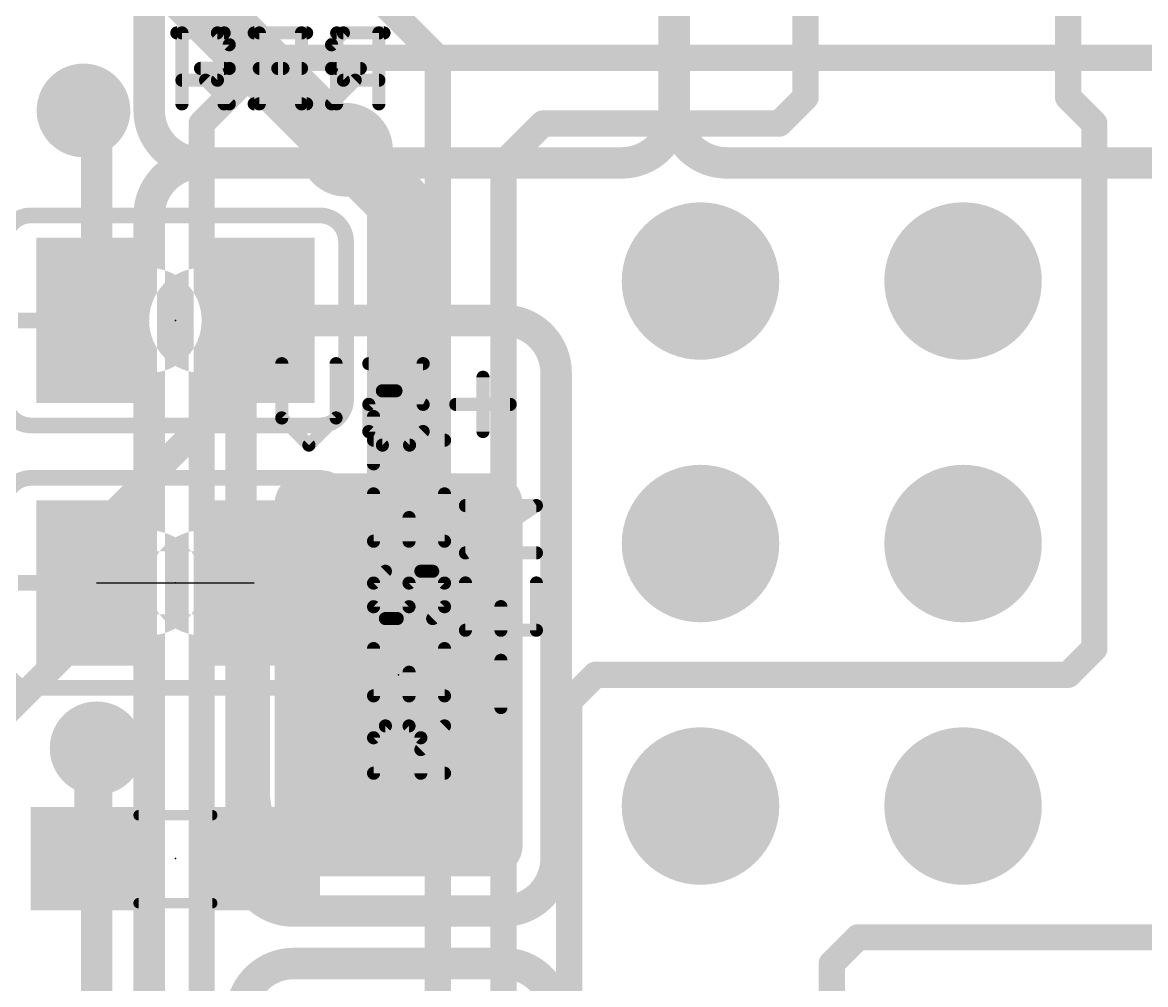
# Model space of a CAD drawing. Extents: x -0.08 to 2.71, y -0.01 to 2.11.
# Drawn here: x 0.8417 to 1.2695, y 1.532 to 1.8985 of the extents above; entities that cross this region are included whole.
import ezdxf

# ---------------------------------------------------------------- set-up
doc = ezdxf.new("R2010")
doc.units = 0
for name, color, linetype in [('1', 14, 'CONTINUOUS'), ('16', 174, 'CONTINUOUS'), ('18', 94, 'CONTINUOUS'), ('19', 54, 'CONTINUOUS'), ('21', 251, 'CONTINUOUS'), ('22', 2, 'CONTINUOUS'), ('23', 178, 'CONTINUOUS'), ('24', 178, 'CONTINUOUS'), ('51', 54, 'CONTINUOUS')]:
    doc.layers.add(name, color=color, linetype=linetype)

# ---------------------------------------------------------------- blocks, each defined once
blk = doc.blocks.new('RECT')
blk.add_solid([(-0.5, -0.5), (0.5, -0.5), (-0.5, 0.5), (0.5, 0.5)])
blk = doc.blocks.new('RECT624000X384000R25')
at = {"const_width": 0.011811}
blk.add_lwpolyline([(0.070866, -0.035433), (0.070866, 0.035433, 0.414214), (0.064961, 0.041339), (-0.064961, 0.041339, 0.414214), (-0.070866, 0.035433), (-0.070866, -0.035433, 0.414214), (-0.064961, -0.041339), (0.064961, -0.041339, 0.414214)], format="xyb", close=True, dxfattribs=at)
blk.add_solid([(-0.065961, -0.036433), (0.065961, -0.036433), (-0.065961, 0.036433), (0.065961, 0.036433)])
blk = doc.blocks.new('ROUNDV')
at = {"const_width": 0.5}
blk.add_lwpolyline([(0, -0.25, 1), (0, 0.25, 1), (0, -0.25)], format="xyb", dxfattribs=at)

msp = doc.modelspace()

# ---------------------------------------------------------------- linework, layer by layer
at = {"layer": '1'}
for points, const_width in [([(1.14, 1.87), (1.14, 2)], 0.01), ([(1.24, 1.87), (1.24, 2)], 0.01), ([(1, 1.885), (0.94, 1.945)], 0.01), ([(0.89, 1.925), (0.965, 1.85)], 0.024), ([(1, 1.175), (1, 1.885)], 0.01), ([(1.13, 1.86), (1.14, 1.87)], 0.01), ([(1.25, 1.86), (1.24, 1.87)], 0.01), ([(0.87, 1.86), (0.865, 1.865)], 0.012), ([(0.87, 1.785), (0.87, 1.86)], 0.012), ([(1.025, 1.845), (1.04, 1.86)], 0.01), ([(1.04, 1.86), (1.13, 1.86)], 0.01), ([(1.25, 1.66), (1.25, 1.86)], 0.01), ([(1.025, 1.195), (1.025, 1.845)], 0.01), ([(0.92, 1.775), (0.93, 1.785)], 0.01), ([(0.92, 1.755), (0.92, 1.775)], 0.01), ([(0.87, 1.705), (0.92, 1.755)], 0.01), ([(0.87, 1.685), (0.87, 1.705)], 0.01), ([(0.87, 1.685), (0.93, 1.685)], 0.024), ([(0.87, 1.67), (0.87, 1.685)], 0.01), ([(0.93, 1.603465), (0.93, 1.685)], 0.012), ([(0.82, 1.62), (0.87, 1.67)], 0.01), ([(1.24, 1.65), (1.25, 1.66)], 0.01), ([(1.05, 1.64), (1.06, 1.65)], 0.01), ([(1.06, 1.65), (1.24, 1.65)], 0.01), ([(1.05, 1.26), (1.05, 1.64)], 0.01), ([(0.87, 1.622), (0.866535, 1.619)], 0.01), ([(0.866535, 1.619), (0.866535, 1.58)], 0.01), ([(0.933465, 1.58), (0.93, 1.603465)], 0.012), ([(1.15, 1.54), (1.16, 1.55)], 0.01), ([(1.16, 1.55), (1.34, 1.55)], 0.01), ([(1.15, 1.27), (1.15, 1.54)], 0.01)]:
    msp.add_lwpolyline(points, dxfattribs=dict(at, const_width=const_width))
for points, const_width in [([(1.0025, 1.885, 1), (0.9975, 1.885)], 0.005), ([(0.998232, 1.883232, 1), (1.001768, 1.886768)], 0.005), ([(1.141768, 1.868232, 1), (1.138232, 1.871768)], 0.005), ([(1.241768, 1.871768, 1), (1.238232, 1.868232)], 0.005), ([(0.867121, 1.867121, 1), (0.862879, 1.862879)], 0.006), ([(1.1375, 1.87, 1), (1.1425, 1.87)], 0.005), ([(1.2375, 1.87, 1), (1.2425, 1.87)], 0.005), ([(0.873, 1.86, 1), (0.867, 1.86)], 0.006), ([(0.867879, 1.857879, 1), (0.872121, 1.862121)], 0.006), ([(1.04, 1.8625, 1), (1.04, 1.8575)], 0.005), ([(1.041768, 1.858232, 1), (1.038232, 1.861768)], 0.005), ([(1.13, 1.8575, 1), (1.13, 1.8625)], 0.005), ([(1.2525, 1.86, 1), (1.2475, 1.86)], 0.005), ([(1.128232, 1.861768, 1), (1.131768, 1.858232)], 0.005), ([(1.248232, 1.858232, 1), (1.251768, 1.861768)], 0.005), ([(0.960757, 1.845757, 1), (0.969243, 1.854243)], 0.012), ([(1.0275, 1.845, 1), (1.0225, 1.845)], 0.005), ([(1.023232, 1.846768, 1), (1.026768, 1.843232)], 0.005), ([(0.867, 1.785, 1), (0.873, 1.785)], 0.006), ([(0.931768, 1.783232, 1), (0.928232, 1.786768)], 0.005), ([(0.9225, 1.775, 1), (0.9175, 1.775)], 0.005), ([(0.918232, 1.776768, 1), (0.921768, 1.773232)], 0.005), ([(0.921768, 1.753232, 1), (0.918232, 1.756768)], 0.005), ([(0.9175, 1.755, 1), (0.9225, 1.755)], 0.005), ([(0.8725, 1.705, 1), (0.8675, 1.705)], 0.005), ([(0.868232, 1.706768, 1), (0.871768, 1.703232)], 0.005), ([(0.87, 1.691, 1), (0.87, 1.679)], 0.012), ([(0.93, 1.679, 1), (0.93, 1.691)], 0.012), ([(0.8725, 1.685, 1), (0.8675, 1.685)], 0.005), ([(0.933, 1.685, 1), (0.927, 1.685)], 0.006), ([(0.8675, 1.685, 1), (0.8725, 1.685)], 0.005), ([(0.871768, 1.668232, 1), (0.868232, 1.671768)], 0.005), ([(0.8675, 1.67, 1), (0.8725, 1.67)], 0.005), ([(1.251768, 1.658232, 1), (1.248232, 1.661768)], 0.005), ([(1.2475, 1.66, 1), (1.2525, 1.66)], 0.005), ([(1.06, 1.6525, 1), (1.06, 1.6475)], 0.005), ([(1.061768, 1.648232, 1), (1.058232, 1.651768)], 0.005), ([(1.238232, 1.651768, 1), (1.241768, 1.648232)], 0.005), ([(1.24, 1.6475, 1), (1.24, 1.6525)], 0.005), ([(1.0525, 1.64, 1), (1.0475, 1.64)], 0.005), ([(1.048232, 1.641768, 1), (1.051768, 1.638232)], 0.005), ([(0.871637, 1.62011, 1), (0.868363, 1.62389)], 0.005), ([(0.869035, 1.619, 1), (0.864035, 1.619)], 0.005), ([(0.864899, 1.62089, 1), (0.868172, 1.61711)], 0.005), ([(0.932968, 1.603903, 1), (0.927032, 1.603026)], 0.006), ([(0.927, 1.603465, 1), (0.933, 1.603465)], 0.006), ([(0.930497, 1.579562, 1), (0.936432, 1.580438)], 0.006), ([(0.864035, 1.58, 1), (0.869035, 1.58)], 0.005), ([(1.16, 1.5525, 1), (1.16, 1.5475)], 0.005), ([(1.161768, 1.548232, 1), (1.158232, 1.551768)], 0.005), ([(1.1525, 1.54, 1), (1.1475, 1.54)], 0.005), ([(1.148232, 1.541768, 1), (1.151768, 1.538232)], 0.005)]:
    msp.add_lwpolyline(points, format="xyb", dxfattribs=dict(at, const_width=const_width))
at = {"layer": '16'}
for points, const_width in [([(0.91, 1.86), (0.935, 1.885)], 0.01), ([(0.935, 1.885), (2.485, 1.885)], 0.01), ([(0.91, 1.47), (0.91, 1.86)], 0.01), ([(0.965, 1.85), (0.985, 1.83)], 0.024), ([(0.985, 1.83), (0.985, 1.65)], 0.024), ([(0.87, 1.4), (0.87, 1.622)], 0.012)]:
    msp.add_lwpolyline(points, dxfattribs=dict(at, const_width=const_width))
for points, const_width in [([(0.935, 1.8875, 1), (0.935, 1.8825)], 0.005), ([(0.936768, 1.883232, 1), (0.933232, 1.886768)], 0.005), ([(0.9125, 1.86, 1), (0.9075, 1.86)], 0.005), ([(0.908232, 1.861768, 1), (0.911768, 1.858232)], 0.005), ([(0.969243, 1.854243, 1), (0.960757, 1.845757)], 0.012), ([(0.991, 1.83, 1), (0.979, 1.83)], 0.012), ([(0.980757, 1.825757, 1), (0.989243, 1.834243)], 0.012), ([(0.979, 1.65, 1), (0.991, 1.65)], 0.012), ([(0.873, 1.622, 1), (0.867, 1.622)], 0.006)]:
    msp.add_lwpolyline(points, format="xyb", dxfattribs=dict(at, const_width=const_width))
at = {"layer": '19'}
msp.add_line((0.87, 1.685), (0.93, 1.685), dxfattribs=at)
at = {"layer": '21'}
for points, const_width in [([(0.89, 2.025), (0.89, 1.865)], 0.012), ([(1.09, 2.025), (1.09, 1.865)], 0.012), ([(0.9025, 1.8675), (0.9025, 1.894523)], 0.005), ([(0.9025, 1.894523), (0.916011, 1.894523)], 0.005), ([(0.916011, 1.894523), (0.920515, 1.890019)], 0.005), ([(0.949981, 1.894523), (0.931965, 1.894523)], 0.005), ([(0.931965, 1.894523), (0.931965, 1.8675)], 0.005), ([(0.96143, 1.8675), (0.96143, 1.894523)], 0.005), ([(0.96143, 1.894523), (0.979446, 1.894523)], 0.005), ([(0.920515, 1.890019), (0.920515, 1.881011)], 0.005), ([(0.920515, 1.881011), (0.916011, 1.876508)], 0.005), ([(0.931965, 1.881011), (0.940973, 1.881011)], 0.005), ([(0.96143, 1.881011), (0.970438, 1.881011)], 0.005), ([(0.916011, 1.876508), (0.9025, 1.876508)], 0.005), ([(0.911508, 1.876508), (0.920515, 1.8675)], 0.005), ([(0.931965, 1.8675), (0.949981, 1.8675)], 0.005), ([(0.91, 1.845), (1.07, 1.845)], 0.012), ([(1.11, 1.845), (2.53, 1.845)], 0.012), ([(0.845, 1.825), (0.955, 1.825)], 0.006), ([(0.965, 1.755), (0.965, 1.815)], 0.006), ([(0.975477, 1.730361), (0.975477, 1.748376)], 0.005), ([(0.955, 1.745), (0.845, 1.745)], 0.006), ([(1.0025, 1.739368), (0.975477, 1.739368)], 0.005), ([(0.845, 1.725), (0.955, 1.725)], 0.006), ([(0.975477, 1.718911), (0.975477, 1.700896)], 0.005), ([(1.0025, 1.700896), (1.0025, 1.718911)], 0.005), ([(0.965, 1.655), (0.965, 1.715)], 0.006), ([(1.010477, 1.69643), (1.0375, 1.714446)], 0.005), ([(1.0375, 1.714446), (1.010477, 1.714446)], 0.005), ([(0.988989, 1.700896), (0.988989, 1.709903)], 0.005), ([(0.975477, 1.700896), (1.0025, 1.700896)], 0.005), ([(1.0375, 1.69643), (1.010477, 1.69643)], 0.005), ([(0.979981, 1.689446), (0.975477, 1.684942)], 0.005), ([(0.988989, 1.684942), (0.993492, 1.689446)], 0.005), ([(0.993492, 1.689446), (0.997996, 1.689446)], 0.005), ([(0.997996, 1.689446), (1.0025, 1.684942)], 0.005), ([(0.975477, 1.684942), (0.975477, 1.675934)], 0.005), ([(0.988989, 1.675934), (0.988989, 1.684942)], 0.005), ([(1.0025, 1.684942), (1.0025, 1.675934)], 0.005), ([(1.010477, 1.684981), (1.010477, 1.666965)], 0.005), ([(1.0375, 1.666965), (1.0375, 1.684981)], 0.005), ([(0.975477, 1.675934), (0.979981, 1.67143)], 0.005), ([(0.984485, 1.67143), (0.988989, 1.675934)], 0.005), ([(1.0025, 1.675934), (0.997996, 1.67143)], 0.005), ([(1.023989, 1.666965), (1.023989, 1.675973)], 0.005), ([(0.979981, 1.67143), (0.984485, 1.67143)], 0.005), ([(1.010477, 1.666965), (1.0375, 1.666965)], 0.005), ([(0.975477, 1.659981), (0.975477, 1.641965)], 0.005), ([(1.0025, 1.641965), (1.0025, 1.659981)], 0.005), ([(1.023989, 1.6375), (1.023989, 1.655515)], 0.005), ([(0.988989, 1.641965), (0.988989, 1.650973)], 0.005), ([(0.955, 1.645), (0.845, 1.645)], 0.006), ([(0.975477, 1.641965), (1.0025, 1.641965)], 0.005), ([(0.975477, 1.626011), (0.979981, 1.630515)], 0.005), ([(0.979981, 1.630515), (0.988989, 1.630515)], 0.005), ([(0.988989, 1.630515), (0.993492, 1.626011)], 0.005), ([(0.993492, 1.621508), (1.0025, 1.630515)], 0.005), ([(0.975477, 1.6125), (0.975477, 1.626011)], 0.005), ([(0.993492, 1.626011), (0.993492, 1.6125)], 0.005), ([(1.0025, 1.6125), (0.975477, 1.6125)], 0.005)]:
    msp.add_lwpolyline(points, dxfattribs=dict(at, const_width=const_width))
for points, const_width in [([(0.90375, 1.894523, 1), (0.90125, 1.894523)], 0.0025), ([(0.9025, 1.895773, 1), (0.9025, 1.893273)], 0.0025), ([(0.916895, 1.895407, 1), (0.915128, 1.893639)], 0.0025), ([(0.916011, 1.893273, 1), (0.916011, 1.895773)], 0.0025), ([(0.931965, 1.895773, 1), (0.931965, 1.893273)], 0.0025), ([(0.933215, 1.894523, 1), (0.930715, 1.894523)], 0.0025), ([(0.949981, 1.893273, 1), (0.949981, 1.895773)], 0.0025), ([(0.96268, 1.894523, 1), (0.96018, 1.894523)], 0.0025), ([(0.96143, 1.895773, 1), (0.96143, 1.893273)], 0.0025), ([(0.979446, 1.893273, 1), (0.979446, 1.895773)], 0.0025), ([(0.921765, 1.890019, 1), (0.919265, 1.890019)], 0.0025), ([(0.919632, 1.889135, 1), (0.921399, 1.890903)], 0.0025), ([(0.919265, 1.881011, 1), (0.921765, 1.881011)], 0.0025), ([(0.921399, 1.880128, 1), (0.919632, 1.881895)], 0.0025), ([(0.931965, 1.882261, 1), (0.931965, 1.879761)], 0.0025), ([(0.940973, 1.879761, 1), (0.940973, 1.882261)], 0.0025), ([(0.96143, 1.882261, 1), (0.96143, 1.879761)], 0.0025), ([(0.970438, 1.879761, 1), (0.970438, 1.882261)], 0.0025), ([(0.9025, 1.877758, 1), (0.9025, 1.875258)], 0.0025), ([(0.912392, 1.877392, 1), (0.910624, 1.875624)], 0.0025), ([(0.915128, 1.877392, 1), (0.916895, 1.875624)], 0.0025), ([(0.916011, 1.875258, 1), (0.916011, 1.877758)], 0.0025), ([(0.89, 1.865, 0.414214), (0.91, 1.845)], 0.012), ([(0.893, 1.865, 1), (0.887, 1.865)], 0.006), ([(0.919632, 1.866616, 1), (0.921399, 1.868384)], 0.0025), ([(0.931965, 1.86875, 1), (0.931965, 1.86625)], 0.0025), ([(0.949981, 1.86625, 1), (0.949981, 1.86875)], 0.0025), ([(1.07, 1.845, 0.414214), (1.09, 1.865)], 0.012), ([(1.09, 1.865, 0.414214), (1.11, 1.845)], 0.012), ([(1.093, 1.865, 1), (1.087, 1.865)], 0.006), ([(1.093, 1.865, 1), (1.087, 1.865)], 0.006), ([(0.887, 1.865, 1), (0.893, 1.865)], 0.006), ([(0.90125, 1.8675, 1), (0.90375, 1.8675)], 0.0025), ([(0.930715, 1.8675, 1), (0.933215, 1.8675)], 0.0025), ([(0.96018, 1.8675, 1), (0.96268, 1.8675)], 0.0025), ([(1.087, 1.865, 1), (1.093, 1.865)], 0.006), ([(0.91, 1.848, 1), (0.91, 1.842)], 0.006), ([(0.91, 1.842, 1), (0.91, 1.848)], 0.006), ([(1.07, 1.848, 1), (1.07, 1.842)], 0.006), ([(1.07, 1.842, 1), (1.07, 1.848)], 0.006), ([(1.11, 1.848, 1), (1.11, 1.842)], 0.006), ([(1.11, 1.842, 1), (1.11, 1.848)], 0.006), ([(0.845, 1.825, 0.414214), (0.835, 1.815)], 0.006), ([(0.845, 1.8265, 1), (0.845, 1.8235)], 0.003), ([(0.845, 1.8235, 1), (0.845, 1.8265)], 0.003), ([(0.965, 1.815, 0.414214), (0.955, 1.825)], 0.006), ([(0.955, 1.8265, 1), (0.955, 1.8235)], 0.003), ([(0.955, 1.8235, 1), (0.955, 1.8265)], 0.003), ([(0.9665, 1.815, 1), (0.9635, 1.815)], 0.003), ([(0.9635, 1.815, 1), (0.9665, 1.815)], 0.003), ([(0.835, 1.755, 0.414214), (0.845, 1.745)], 0.006), ([(0.955, 1.745, 0.414214), (0.965, 1.755)], 0.006), ([(0.9665, 1.755, 1), (0.9635, 1.755)], 0.003), ([(0.9635, 1.755, 1), (0.9665, 1.755)], 0.003), ([(0.976727, 1.748376, 1), (0.974227, 1.748376)], 0.0025), ([(0.845, 1.7465, 1), (0.845, 1.7435)], 0.003), ([(0.845, 1.7435, 1), (0.845, 1.7465)], 0.003), ([(0.955, 1.7465, 1), (0.955, 1.7435)], 0.003), ([(0.955, 1.7435, 1), (0.955, 1.7465)], 0.003), ([(0.975477, 1.740618, 1), (0.975477, 1.738118)], 0.0025), ([(1.0025, 1.738118, 1), (1.0025, 1.740618)], 0.0025), ([(0.974227, 1.730361, 1), (0.976727, 1.730361)], 0.0025), ([(0.845, 1.725, 0.414214), (0.835, 1.715)], 0.006), ([(0.845, 1.7265, 1), (0.845, 1.7235)], 0.003), ([(0.845, 1.7235, 1), (0.845, 1.7265)], 0.003), ([(0.965, 1.715, 0.414214), (0.955, 1.725)], 0.006), ([(0.955, 1.7265, 1), (0.955, 1.7235)], 0.003), ([(0.955, 1.7235, 1), (0.955, 1.7265)], 0.003), ([(0.976727, 1.718911, 1), (0.974227, 1.718911)], 0.0025), ([(1.00375, 1.718911, 1), (1.00125, 1.718911)], 0.0025), ([(0.9665, 1.715, 1), (0.9635, 1.715)], 0.003), ([(0.9635, 1.715, 1), (0.9665, 1.715)], 0.003), ([(1.010477, 1.715696, 1), (1.010477, 1.713196)], 0.0025), ([(1.038193, 1.713406, 1), (1.036807, 1.715486)], 0.0025), ([(1.0375, 1.713196, 1), (1.0375, 1.715696)], 0.0025), ([(0.990239, 1.709903, 1), (0.987739, 1.709903)], 0.0025), ([(0.975477, 1.702146, 1), (0.975477, 1.699646)], 0.0025), ([(1.0025, 1.699646, 1), (1.0025, 1.702146)], 0.0025), ([(0.974227, 1.700896, 1), (0.976727, 1.700896)], 0.0025), ([(0.987739, 1.700896, 1), (0.990239, 1.700896)], 0.0025), ([(1.00125, 1.700896, 1), (1.00375, 1.700896)], 0.0025), ([(1.010477, 1.69768, 1), (1.010477, 1.69518)], 0.0025), ([(1.009784, 1.69747, 1), (1.01117, 1.69539)], 0.0025), ([(1.0375, 1.69518, 1), (1.0375, 1.69768)], 0.0025), ([(0.980865, 1.688562, 1), (0.979097, 1.69033)], 0.0025), ([(0.993492, 1.690696, 1), (0.993492, 1.688196)], 0.0025), ([(0.994376, 1.688562, 1), (0.992608, 1.69033)], 0.0025), ([(0.99888, 1.69033, 1), (0.997112, 1.688562)], 0.0025), ([(0.997996, 1.688196, 1), (0.997996, 1.690696)], 0.0025), ([(0.976727, 1.684942, 1), (0.974227, 1.684942)], 0.0025), ([(0.974593, 1.685826, 1), (0.976361, 1.684058)], 0.0025), ([(0.990239, 1.684942, 1), (0.987739, 1.684942)], 0.0025), ([(0.988105, 1.685826, 1), (0.989872, 1.684058)], 0.0025), ([(1.00375, 1.684942, 1), (1.00125, 1.684942)], 0.0025), ([(1.001616, 1.684058, 1), (1.003384, 1.685826)], 0.0025), ([(1.011727, 1.684981, 1), (1.009227, 1.684981)], 0.0025), ([(1.03875, 1.684981, 1), (1.03625, 1.684981)], 0.0025), ([(0.976361, 1.676818, 1), (0.974593, 1.67505)], 0.0025), ([(0.974227, 1.675934, 1), (0.976727, 1.675934)], 0.0025), ([(0.987739, 1.675934, 1), (0.990239, 1.675934)], 0.0025), ([(0.989872, 1.67505, 1), (0.988105, 1.676818)], 0.0025), ([(1.00125, 1.675934, 1), (1.00375, 1.675934)], 0.0025), ([(1.003384, 1.67505, 1), (1.001616, 1.676818)], 0.0025), ([(1.025239, 1.675973, 1), (1.022739, 1.675973)], 0.0025), ([(0.979981, 1.67268, 1), (0.979981, 1.67018)], 0.0025), ([(0.979097, 1.670546, 1), (0.980865, 1.672314)], 0.0025), ([(0.983601, 1.672314, 1), (0.985368, 1.670546)], 0.0025), ([(0.984485, 1.67018, 1), (0.984485, 1.67268)], 0.0025), ([(0.997112, 1.672314, 1), (0.99888, 1.670546)], 0.0025), ([(1.010477, 1.668215, 1), (1.010477, 1.665715)], 0.0025), ([(1.0375, 1.665715, 1), (1.0375, 1.668215)], 0.0025), ([(1.009227, 1.666965, 1), (1.011727, 1.666965)], 0.0025), ([(1.022739, 1.666965, 1), (1.025239, 1.666965)], 0.0025), ([(1.03625, 1.666965, 1), (1.03875, 1.666965)], 0.0025), ([(0.976727, 1.659981, 1), (0.974227, 1.659981)], 0.0025), ([(1.00375, 1.659981, 1), (1.00125, 1.659981)], 0.0025), ([(0.835, 1.655, 0.414214), (0.845, 1.645)], 0.006), ([(0.955, 1.645, 0.414214), (0.965, 1.655)], 0.006), ([(0.9665, 1.655, 1), (0.9635, 1.655)], 0.003), ([(0.9635, 1.655, 1), (0.9665, 1.655)], 0.003), ([(1.025239, 1.655515, 1), (1.022739, 1.655515)], 0.0025), ([(0.990239, 1.650973, 1), (0.987739, 1.650973)], 0.0025), ([(0.845, 1.6465, 1), (0.845, 1.6435)], 0.003), ([(0.845, 1.6435, 1), (0.845, 1.6465)], 0.003), ([(0.955, 1.6465, 1), (0.955, 1.6435)], 0.003), ([(0.955, 1.6435, 1), (0.955, 1.6465)], 0.003), ([(0.975477, 1.643215, 1), (0.975477, 1.640715)], 0.0025), ([(0.974227, 1.641965, 1), (0.976727, 1.641965)], 0.0025), ([(0.987739, 1.641965, 1), (0.990239, 1.641965)], 0.0025), ([(1.00125, 1.641965, 1), (1.00375, 1.641965)], 0.0025), ([(1.0025, 1.640715, 1), (1.0025, 1.643215)], 0.0025), ([(1.022739, 1.6375, 1), (1.025239, 1.6375)], 0.0025), ([(0.979981, 1.631765, 1), (0.979981, 1.629265)], 0.0025), ([(0.980865, 1.629632, 1), (0.979097, 1.631399)], 0.0025), ([(0.989872, 1.631399, 1), (0.988105, 1.629632)], 0.0025), ([(0.988989, 1.629265, 1), (0.988989, 1.631765)], 0.0025), ([(1.003384, 1.629632, 1), (1.001616, 1.631399)], 0.0025), ([(0.976727, 1.626011, 1), (0.974227, 1.626011)], 0.0025), ([(0.974593, 1.626895, 1), (0.976361, 1.625128)], 0.0025), ([(0.994742, 1.626011, 1), (0.992242, 1.626011)], 0.0025), ([(0.992608, 1.625128, 1), (0.994376, 1.626895)], 0.0025), ([(0.992608, 1.622392, 1), (0.994376, 1.620624)], 0.0025), ([(0.975477, 1.61375, 1), (0.975477, 1.61125)], 0.0025), ([(0.974227, 1.6125, 1), (0.976727, 1.6125)], 0.0025), ([(0.992242, 1.6125, 1), (0.994742, 1.6125)], 0.0025), ([(1.0025, 1.61125, 1), (1.0025, 1.61375)], 0.0025)]:
    msp.add_lwpolyline(points, format="xyb", dxfattribs=dict(at, const_width=const_width))
at = {"layer": '22'}
for points, const_width in [([(0.89, 2.025), (0.89, 1.865)], 0.012), ([(1.09, 2.025), (1.09, 1.865)], 0.012), ([(0.91857, 1.894523), (0.900554, 1.894523)], 0.005), ([(0.91857, 1.8675), (0.91857, 1.894523)], 0.005), ([(0.930019, 1.894523), (0.948035, 1.894523)], 0.005), ([(0.948035, 1.894523), (0.948035, 1.8675)], 0.005), ([(0.963989, 1.894523), (0.959485, 1.890019)], 0.005), ([(0.9775, 1.894523), (0.963989, 1.894523)], 0.005), ([(0.9775, 1.8675), (0.9775, 1.894523)], 0.005), ([(0.959485, 1.890019), (0.959485, 1.881011)], 0.005), ([(0.91857, 1.881011), (0.909562, 1.881011)], 0.005), ([(0.948035, 1.881011), (0.939027, 1.881011)], 0.005), ([(0.959485, 1.881011), (0.963989, 1.876508)], 0.005), ([(0.968492, 1.876508), (0.959485, 1.8675)], 0.005), ([(0.963989, 1.876508), (0.9775, 1.876508)], 0.005), ([(0.948035, 1.8675), (0.930019, 1.8675)], 0.005), ([(1.07, 1.845), (0.91, 1.845)], 0.012), ([(2.53, 1.845), (1.11, 1.845)], 0.012), ([(0.89, 1.825), (0.89, 1.27)], 0.012), ([(1.025, 1.785), (0.945, 1.785)], 0.012), ([(0.925, 1.58), (0.925, 1.765)], 0.012), ([(0.940519, 1.747842), (0.940519, 1.768526)], 0.005), ([(0.961203, 1.768526), (0.961203, 1.747842)], 0.005), ([(0.973667, 1.768526), (0.994352, 1.768526)], 0.005), ([(0.994352, 1.768526), (0.994352, 1.753013)], 0.005), ([(1.045, 1.58), (1.045, 1.765)], 0.012), ([(1.017158, 1.763355), (1.017158, 1.742671)], 0.005), ([(0.978839, 1.758184), (0.973667, 1.753013)], 0.005), ([(0.98401, 1.758184), (0.978839, 1.758184)], 0.005), ([(0.994352, 1.753013), (0.98401, 1.758184)], 0.005), ([(0.973667, 1.753013), (0.973667, 1.742671)], 0.005), ([(1.0275, 1.753013), (1.006816, 1.753013)], 0.005), ([(0.950861, 1.7375), (0.940519, 1.747842)], 0.005), ([(0.961203, 1.747842), (0.950861, 1.7375)], 0.005), ([(0.973667, 1.742671), (0.978839, 1.7375)], 0.005), ([(0.989181, 1.7375), (0.994352, 1.742671)], 0.005), ([(0.978839, 1.7375), (0.989181, 1.7375)], 0.005), ([(1.025, 1.56), (0.945, 1.56)], 0.012), ([(1.025, 1.54), (0.945, 1.54)], 0.012)]:
    msp.add_lwpolyline(points, dxfattribs=dict(at, const_width=const_width))
for points, const_width in [([(0.900554, 1.895773, 1), (0.900554, 1.893273)], 0.0025), ([(0.91982, 1.894523, 1), (0.91732, 1.894523)], 0.0025), ([(0.91857, 1.893273, 1), (0.91857, 1.895773)], 0.0025), ([(0.930019, 1.895773, 1), (0.930019, 1.893273)], 0.0025), ([(0.949285, 1.894523, 1), (0.946785, 1.894523)], 0.0025), ([(0.948035, 1.893273, 1), (0.948035, 1.895773)], 0.0025), ([(0.963989, 1.895773, 1), (0.963989, 1.893273)], 0.0025), ([(0.964872, 1.893639, 1), (0.963105, 1.895407)], 0.0025), ([(0.97875, 1.894523, 1), (0.97625, 1.894523)], 0.0025), ([(0.9775, 1.893273, 1), (0.9775, 1.895773)], 0.0025), ([(0.960735, 1.890019, 1), (0.958235, 1.890019)], 0.0025), ([(0.958601, 1.890903, 1), (0.960368, 1.889135)], 0.0025), ([(0.909562, 1.882261, 1), (0.909562, 1.879761)], 0.0025), ([(0.91857, 1.879761, 1), (0.91857, 1.882261)], 0.0025), ([(0.939027, 1.882261, 1), (0.939027, 1.879761)], 0.0025), ([(0.948035, 1.879761, 1), (0.948035, 1.882261)], 0.0025), ([(0.960368, 1.881895, 1), (0.958601, 1.880128)], 0.0025), ([(0.958235, 1.881011, 1), (0.960735, 1.881011)], 0.0025), ([(0.963989, 1.877758, 1), (0.963989, 1.875258)], 0.0025), ([(0.963105, 1.875624, 1), (0.964872, 1.877392)], 0.0025), ([(0.969376, 1.875624, 1), (0.967608, 1.877392)], 0.0025), ([(0.9775, 1.875258, 1), (0.9775, 1.877758)], 0.0025), ([(0.89, 1.865, 0.414214), (0.91, 1.845)], 0.012), ([(0.893, 1.865, 1), (0.887, 1.865)], 0.006), ([(0.930019, 1.86875, 1), (0.930019, 1.86625)], 0.0025), ([(0.948035, 1.86625, 1), (0.948035, 1.86875)], 0.0025), ([(0.958601, 1.868384, 1), (0.960368, 1.866616)], 0.0025), ([(1.07, 1.845, 0.414214), (1.09, 1.865)], 0.012), ([(1.09, 1.865, 0.414214), (1.11, 1.845)], 0.012), ([(1.093, 1.865, 1), (1.087, 1.865)], 0.006), ([(1.093, 1.865, 1), (1.087, 1.865)], 0.006), ([(0.887, 1.865, 1), (0.893, 1.865)], 0.006), ([(0.91732, 1.8675, 1), (0.91982, 1.8675)], 0.0025), ([(0.946785, 1.8675, 1), (0.949285, 1.8675)], 0.0025), ([(0.97625, 1.8675, 1), (0.97875, 1.8675)], 0.0025), ([(1.087, 1.865, 1), (1.093, 1.865)], 0.006), ([(0.91, 1.845, 0.414214), (0.89, 1.825)], 0.012), ([(0.91, 1.848, 1), (0.91, 1.842)], 0.006), ([(0.91, 1.842, 1), (0.91, 1.848)], 0.006), ([(0.91, 1.842, 1), (0.91, 1.848)], 0.006), ([(1.07, 1.848, 1), (1.07, 1.842)], 0.006), ([(1.07, 1.842, 1), (1.07, 1.848)], 0.006), ([(1.11, 1.848, 1), (1.11, 1.842)], 0.006), ([(1.11, 1.842, 1), (1.11, 1.848)], 0.006), ([(0.893, 1.825, 1), (0.887, 1.825)], 0.006), ([(0.887, 1.825, 1), (0.893, 1.825)], 0.006), ([(0.945, 1.785, 0.414214), (0.925, 1.765)], 0.012), ([(0.945, 1.788, 1), (0.945, 1.782)], 0.006), ([(0.945, 1.782, 1), (0.945, 1.788)], 0.006), ([(1.045, 1.765, 0.414214), (1.025, 1.785)], 0.012), ([(1.025, 1.788, 1), (1.025, 1.782)], 0.006), ([(1.025, 1.782, 1), (1.025, 1.788)], 0.006), ([(0.928, 1.765, 1), (0.922, 1.765)], 0.006), ([(0.941769, 1.768526, 1), (0.939269, 1.768526)], 0.0025), ([(0.962453, 1.768526, 1), (0.959953, 1.768526)], 0.0025), ([(0.973667, 1.769776, 1), (0.973667, 1.767276)], 0.0025), ([(0.995602, 1.768526, 1), (0.993102, 1.768526)], 0.0025), ([(0.994352, 1.767276, 1), (0.994352, 1.769776)], 0.0025), ([(1.048, 1.765, 1), (1.042, 1.765)], 0.006), ([(0.922, 1.765, 1), (0.928, 1.765)], 0.006), ([(1.042, 1.765, 1), (1.048, 1.765)], 0.006), ([(1.018408, 1.763355, 1), (1.015908, 1.763355)], 0.0025), ([(0.978839, 1.759434, 1), (0.978839, 1.756934)], 0.0025), ([(0.979722, 1.7573, 1), (0.977955, 1.759068)], 0.0025), ([(0.984569, 1.759302, 1), (0.983451, 1.757066)], 0.0025), ([(0.98401, 1.756934, 1), (0.98401, 1.759434)], 0.0025), ([(0.974917, 1.753013, 1), (0.972417, 1.753013)], 0.0025), ([(0.972784, 1.753897, 1), (0.974551, 1.752129)], 0.0025), ([(0.993102, 1.753013, 1), (0.995602, 1.753013)], 0.0025), ([(0.993793, 1.751895, 1), (0.994911, 1.754131)], 0.0025), ([(1.006816, 1.754263, 1), (1.006816, 1.751763)], 0.0025), ([(1.0275, 1.751763, 1), (1.0275, 1.754263)], 0.0025), ([(0.941403, 1.748726, 1), (0.939635, 1.746958)], 0.0025), ([(0.962087, 1.746958, 1), (0.96032, 1.748726)], 0.0025), ([(0.939269, 1.747842, 1), (0.941769, 1.747842)], 0.0025), ([(0.959953, 1.747842, 1), (0.962453, 1.747842)], 0.0025), ([(0.972417, 1.742671, 1), (0.974917, 1.742671)], 0.0025), ([(0.974551, 1.743555, 1), (0.972784, 1.741787)], 0.0025), ([(0.995236, 1.741787, 1), (0.993468, 1.743555)], 0.0025), ([(1.015908, 1.742671, 1), (1.018408, 1.742671)], 0.0025), ([(0.949977, 1.738384, 1), (0.951745, 1.736616)], 0.0025), ([(0.949977, 1.736616, 1), (0.951745, 1.738384)], 0.0025), ([(0.978839, 1.73875, 1), (0.978839, 1.73625)], 0.0025), ([(0.977955, 1.736616, 1), (0.979722, 1.738384)], 0.0025), ([(0.988297, 1.738384, 1), (0.990065, 1.736616)], 0.0025), ([(0.989181, 1.73625, 1), (0.989181, 1.73875)], 0.0025), ([(0.925, 1.58, 0.414214), (0.945, 1.56)], 0.012), ([(0.928, 1.58, 1), (0.922, 1.58)], 0.006), ([(0.922, 1.58, 1), (0.928, 1.58)], 0.006), ([(1.025, 1.56, 0.414214), (1.045, 1.58)], 0.012), ([(1.048, 1.58, 1), (1.042, 1.58)], 0.006), ([(1.042, 1.58, 1), (1.048, 1.58)], 0.006), ([(0.945, 1.563, 1), (0.945, 1.557)], 0.006), ([(0.945, 1.557, 1), (0.945, 1.563)], 0.006), ([(1.025, 1.563, 1), (1.025, 1.557)], 0.006), ([(1.025, 1.557, 1), (1.025, 1.563)], 0.006), ([(0.945, 1.54, 0.414214), (0.925, 1.52)], 0.012), ([(0.945, 1.543, 1), (0.945, 1.537)], 0.006), ([(0.945, 1.537, 1), (0.945, 1.543)], 0.006), ([(1.045, 1.52, 0.414214), (1.025, 1.54)], 0.012), ([(1.025, 1.543, 1), (1.025, 1.537)], 0.006), ([(1.025, 1.537, 1), (1.025, 1.543)], 0.006)]:
    msp.add_lwpolyline(points, format="xyb", dxfattribs=dict(at, const_width=const_width))
at = {"layer": '23'}
for p in [(0.9, 1.785), (0.9, 1.685), (0.9, 1.58)]:
    msp.add_point(p, dxfattribs=at)
at = {"layer": '24'}
msp.add_point((0.985, 1.65), dxfattribs=at)
at = {"layer": '51'}
for points, const_width in [([(0.89, 1.79, 1), (0.89, 1.78)], 0.05), ([(0.91, 1.78, 1), (0.91, 1.79)], 0.05), ([(0.86, 1.7835, 1), (0.86, 1.7865)], 0.003), ([(0.94, 1.7865, 1), (0.94, 1.7835)], 0.003), ([(0.96, 1.7835, 1), (0.96, 1.7865)], 0.003), ([(0.89, 1.69, 1), (0.89, 1.68)], 0.05), ([(0.91, 1.68, 1), (0.91, 1.69)], 0.05), ([(0.86, 1.6835, 1), (0.86, 1.6865)], 0.003), ([(0.94, 1.6865, 1), (0.94, 1.6835)], 0.003), ([(0.96, 1.6835, 1), (0.96, 1.6865)], 0.003), ([(0.885984, 1.597496, 1), (0.885984, 1.595496)], 0.002), ([(0.914016, 1.595496, 1), (0.914016, 1.597496)], 0.002), ([(0.885984, 1.563992, 1), (0.885984, 1.561992)], 0.002), ([(0.914016, 1.561992, 1), (0.914016, 1.563992)], 0.002)]:
    msp.add_lwpolyline(points, format="xyb", dxfattribs=dict(at, const_width=const_width))
for points, const_width in [([(0.86, 1.785), (0.84, 1.785)], 0.006), ([(0.94, 1.785), (0.96, 1.785)], 0.006), ([(0.86, 1.685), (0.84, 1.685)], 0.006), ([(0.94, 1.685), (0.96, 1.685)], 0.006), ([(0.914016, 1.596496), (0.885984, 1.596496)], 0.004), ([(0.914016, 1.562992), (0.885984, 1.562992)], 0.004)]:
    msp.add_lwpolyline(points, dxfattribs=dict(at, const_width=const_width))

# ---------------------------------------------------------------- block references
at = {"layer": '1', "xscale": 0.046, "yscale": 0.063}
for p in [(0.87, 1.785), (0.93, 1.785), (0.87, 1.685), (0.93, 1.685)]:
    msp.add_blockref('RECT', p, dxfattribs=at)
at = {"layer": '1', "xscale": 0.043307, "yscale": 0.03937, "rotation": 180}
for p in [(0.866535, 1.58), (0.933465, 1.58)]:
    msp.add_blockref('RECT', p, dxfattribs=at)
at = {"layer": '16', "rotation": 270}
msp.add_blockref('RECT624000X384000R25', (0.985, 1.65), dxfattribs=at)
at = {"layer": '18'}
for p, xscale, yscale in [((0.865, 1.865), 0.035685, 0.035685), ((0.865, 1.865), 0.035685, 0.035685), ((0.965, 1.85), 0.035685, 0.035685), ((0.965, 1.85), 0.035685, 0.035685), ((1.1, 1.8), 0.06, 0.06), ((1.1, 1.8), 0.06, 0.06), ((1.2, 1.8), 0.06, 0.06), ((1.2, 1.8), 0.06, 0.06), ((1.1, 1.7), 0.06, 0.06), ((1.1, 1.7), 0.06, 0.06), ((1.2, 1.7), 0.06, 0.06), ((1.2, 1.7), 0.06, 0.06), ((0.87, 1.622), 0.035685, 0.035685), ((0.87, 1.622), 0.035685, 0.035685), ((1.1, 1.6), 0.06, 0.06), ((1.1, 1.6), 0.06, 0.06), ((1.2, 1.6), 0.06, 0.06), ((1.2, 1.6), 0.06, 0.06)]:
    msp.add_blockref('ROUNDV', p, dxfattribs=dict(at, xscale=xscale, yscale=yscale))
at = {"layer": '51', "xscale": 0.019689, "yscale": 0.037402, "rotation": 180}
for p in [(0.877156, 1.579799), (0.923156, 1.579799)]:
    msp.add_blockref('RECT', p, dxfattribs=at)

doc.saveas('drawing.dxf')
